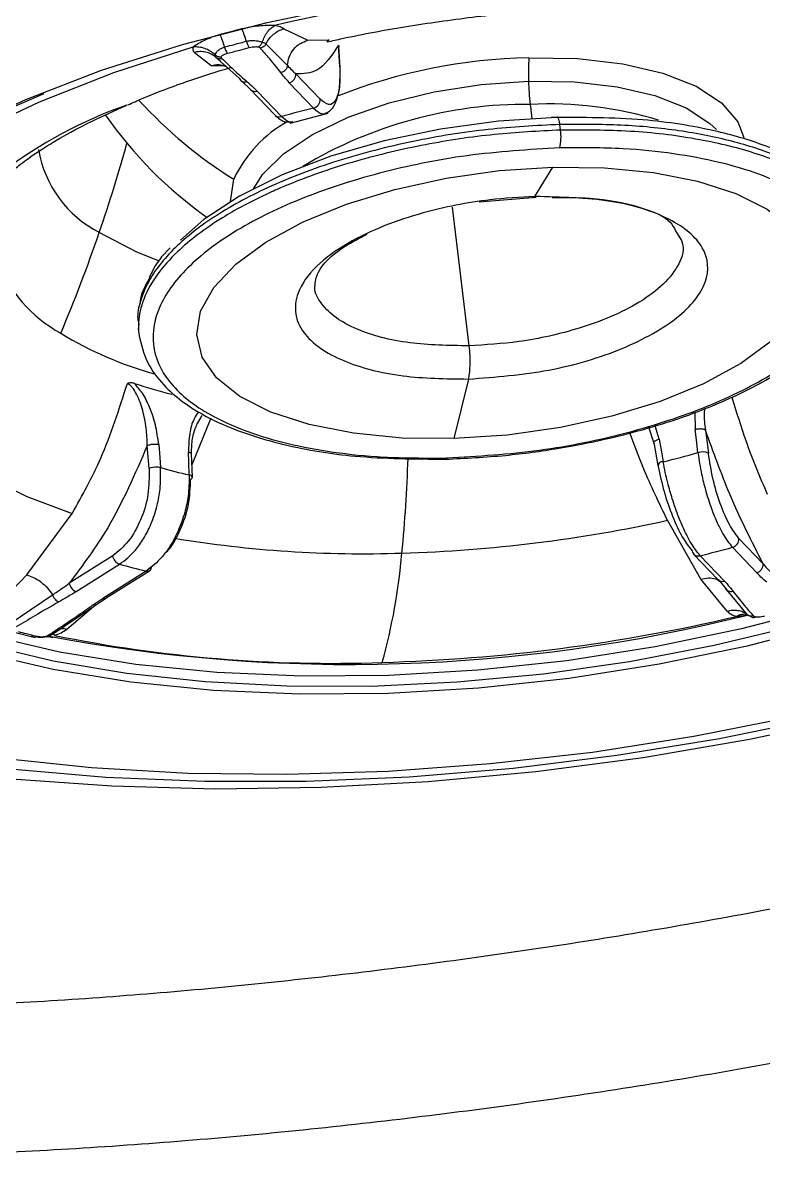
# Model space of a CAD drawing. Extents: x 939 to 1039, y 781 to 934.
# Drawn here: x 961.217 to 962.318, y 875.457 to 877.146 of the extents above; entities that cross this region are included whole.
import ezdxf

# ---------------------------------------------------------------- set-up
doc = ezdxf.new("R2010")
doc.units = 0
doc.header["$MEASUREMENT"] = 0
doc.layers.add('1', color=4, linetype='Continuous')

# ---------------------------------------------------------------- blocks, each defined once
blk = doc.blocks.new('Envoy')
at = {"layer": '1', "color": 3, "linetype": 'Continuous', "lineweight": 25}
for p, q in [((22.9515, 77.9623), (22.9872, 77.9452)), ((22.9872, 77.9452), (23.0181, 77.9461)), ((23.0189, 77.9461), (23.0153, 77.9429)), ((22.8433, 77.9074), (22.8181, 77.9273)), ((22.925, 77.9399), (22.957, 77.9076)), ((23.0347, 77.906), (23.0327, 77.9379)), ((23.0355, 77.9041), (23.0335, 77.9365)), ((22.8575, 77.9135), (22.8501, 77.9202)), ((22.8853, 77.8887), (22.8575, 77.9135)), ((22.8655, 77.9073), (22.8433, 77.9074)), ((23.0055, 77.8575), (22.9694, 77.8954)), ((22.8885, 77.8848), (22.9027, 77.8714)), ((22.9597, 77.8822), (22.9958, 77.8443)), ((22.902, 77.872), (22.9381, 77.8342)), ((22.948, 77.8317), (22.9118, 77.8696)), ((23.3179, 77.85), (23.3205, 77.8287)), ((22.9609, 77.8222), (23.0174, 77.8371)), ((23.363, 77.8117), (23.362, 77.8201)), ((23.3248, 77.7129), (23.3515, 77.7566)), ((23.2422, 77.7048), (23.3268, 77.712)), ((23.202, 77.6969), (23.2269, 77.4908)), ((23.534, 77.662), (23.5429, 77.6477)), ((23.5429, 77.6477), (23.5438, 77.6447)), ((22.7357, 77.5236), (22.7351, 77.5147)), ((22.7348, 77.5168), (22.7362, 77.5058)), ((23.226, 77.4414), (23.2046, 77.3528)), ((22.8298, 77.387), (22.8227, 77.3751)), ((23.563, 77.3918), (23.5632, 77.3662)), ((22.8432, 77.3831), (22.8149, 77.314)), ((23.5024, 77.3454), (23.4946, 77.3699)), ((23.5097, 77.3521), (23.5036, 77.3719)), ((23.5786, 77.3655), (23.5829, 77.3312)), ((22.7512, 77.3082), (22.7485, 77.3425)), ((23.5016, 77.3472), (23.5077, 77.3127)), ((22.8156, 77.2954), (22.8143, 77.3303)), ((22.5695, 77.15), (22.6369, 77.2417)), ((23.5715, 77.1439), (23.5222, 77.2313)), ((23.6645, 77.1666), (23.6284, 77.2044)), ((23.6187, 77.1912), (23.6548, 77.1534)), ((22.697, 77.1786), (22.6325, 77.138)), ((23.561, 77.1811), (23.5971, 77.1432)), ((23.6069, 77.1408), (23.5708, 77.1786)), ((22.5181, 77.0973), (22.5695, 77.15)), ((22.6428, 77.1254), (22.7073, 77.166)), ((22.7469, 77.1558), (22.6824, 77.1152)), ((22.6874, 77.1158), (22.7519, 77.1564)), ((23.6108, 77.0961), (23.5715, 77.1439)), ((23.5978, 77.1426), (23.6103, 77.1278)), ((22.546, 77.0787), (22.6076, 77.1204)), ((22.6642, 77.1002), (22.6879, 77.1161)), ((23.6272, 77.1076), (23.6106, 77.1277)), ((22.6058, 77.0608), (22.6642, 77.1002)), ((22.672, 77.1054), (22.6286, 77.069)), ((23.6406, 77.0914), (23.6272, 77.1076)), ((23.6245, 77.0883), (23.6421, 77.0906)), ((22.5527, 77.0646), (22.5795, 77.0577)), ((22.6009, 77.0584), (22.6078, 77.057)), ((22.6103, 77.0603), (22.6074, 77.0624))]:
    blk.add_line(p, q, dxfattribs=at)
at = {"layer": '1', "color": 3, "linetype": 'Continuous', "lineweight": 25, "flags": 128}
for points in [[(22.464, 77.8096), (22.5677, 77.8573), (22.6803, 77.9006), (22.8006, 77.9389), (22.9269, 77.9719), (23.0577, 77.999), (23.1913, 78.0199), (23.3261, 78.0344), (23.4604, 78.0423), (23.5924, 78.0434), (23.7206, 78.0379), (23.8433, 78.0256), (23.9589, 78.0069), (24.066, 77.9818), (24.1633, 77.9509)], [(22.185, 77.5587), (22.2029, 77.5848), (22.2539, 77.6432), (22.319, 77.7001), (22.3971, 77.7547), (22.4872, 77.8062), (22.5881, 77.8538), (22.6985, 77.8971), (22.8167, 77.9353)], [(23.316, 77.9192), (23.3885, 77.918), (23.4558, 77.9103), (23.5154, 77.8964), (23.565, 77.8768), (23.6026, 77.8523), (23.6269, 77.8239), (23.6358, 77.8005)], [(22.9063, 77.7245), (22.9201, 77.746), (22.9512, 77.7766), (22.9941, 77.8052), (23.0471, 77.8307), (23.1082, 77.8521), (23.175, 77.8686), (23.245, 77.8796), (23.3154, 77.8846)], [(23.3154, 77.8846), (23.3837, 77.8834), (23.4471, 77.8761), (23.5032, 77.863), (23.5499, 77.8446), (23.5853, 77.8216), (23.595, 77.8124)], [(22.096, 77.3754), (22.0951, 77.4003), (22.1031, 77.4569), (22.1249, 77.5141), (22.1603, 77.5714), (22.2089, 77.6279), (22.2701, 77.6831), (22.3432, 77.7363), (22.4273, 77.7869), (22.5214, 77.8343), (22.5953, 77.8663)], [(23.3573, 77.8302), (23.2709, 77.8248), (23.1847, 77.8131), (23.1008, 77.7956), (23.0216, 77.7727), (22.9493, 77.745), (22.8858, 77.7133), (22.8328, 77.6785), (22.798, 77.6479)], [(23.2046, 77.3528), (23.1276, 77.3537), (23.0551, 77.3608), (22.9894, 77.3737), (22.9324, 77.3922), (22.886, 77.4155), (22.8514, 77.4431), (22.8299, 77.4741), (22.8219, 77.5076), (22.8278, 77.5424), (22.8474, 77.5777), (22.8801, 77.6122), (22.9249, 77.645), (22.9804, 77.6751), (23.0449, 77.7015), (23.1166, 77.7234), (23.1931, 77.7402), (23.2722, 77.7514), (23.3515, 77.7566)], [(23.3515, 77.7566), (23.4286, 77.7556), (23.5011, 77.7486), (23.5668, 77.7357), (23.6237, 77.7172), (23.6702, 77.6939), (23.7047, 77.6663), (23.7263, 77.6353), (23.7342, 77.6018), (23.7283, 77.5669), (23.7087, 77.5317), (23.676, 77.4972), (23.6313, 77.4644), (23.5758, 77.4343), (23.5112, 77.4079), (23.4396, 77.386), (23.3631, 77.3692), (23.2839, 77.358), (23.2046, 77.3528)], [(22.8723, 77.7053), (22.8722, 77.7057), (22.877, 77.7387)], [(24.4685, 77.6646), (24.4712, 77.6258), (24.4632, 77.5692), (24.4413, 77.512), (24.4059, 77.4547), (24.3573, 77.3982), (24.2961, 77.343), (24.223, 77.2898), (24.139, 77.2392), (24.0448, 77.1918), (23.9418, 77.1482), (23.831, 77.1089), (23.7138, 77.0743), (23.5916, 77.0449), (23.4657, 77.0209), (23.3377, 77.0027), (23.2091, 76.9905), (23.0813, 76.9844), (22.9559, 76.9845), (22.8343, 76.9909), (22.718, 77.0033), (22.6083, 77.0217), (22.5066, 77.0459), (22.4139, 77.0755)], [(22.7667, 77.6169), (22.733, 77.6302), (22.6771, 77.6596)], [(22.3625, 77.4736), (22.37, 77.443), (22.3897, 77.4024), (22.4198, 77.3641), (22.4602, 77.3285), (22.5102, 77.2959), (22.5694, 77.2669), (22.6369, 77.2417)], [(23.5674, 77.3319), (23.5651, 77.3511), (23.5632, 77.3662)], [(22.7654, 77.3441), (22.7669, 77.3249), (22.7681, 77.3098)], [(23.5097, 77.3521), (23.513, 77.3332), (23.5157, 77.3183)], [(22.8109, 77.2988), (22.8103, 77.3178), (22.8097, 77.3327)], [(23.1942, 77.324), (23.1935, 77.3227), (23.1928, 77.3221), (23.1921, 77.3222), (23.1917, 77.3225)], [(24.0875, 77.2293), (23.9856, 77.1824), (23.8748, 77.1398), (23.7566, 77.1021), (23.6324, 77.0697), (23.5038, 77.0431), (23.3724, 77.0225), (23.2399, 77.0083), (23.1079, 77.0005), (22.9781, 76.9994), (22.852, 77.0049), (22.7314, 77.0169), (22.6177, 77.0353), (22.5124, 77.0599), (22.4167, 77.0904)], [(24.1034, 77.2066), (23.9997, 77.1589), (23.8871, 77.1156), (23.7669, 77.0772), (23.6406, 77.0443), (23.5098, 77.0172), (23.3761, 76.9963), (23.2413, 76.9818), (23.1071, 76.9739), (22.975, 76.9728), (22.8468, 76.9783), (22.7242, 76.9906), (22.6085, 77.0093), (22.5014, 77.0343), (22.4041, 77.0653)], [(21.9184, 76.9872), (22.019, 76.9505), (22.1383, 76.9158), (22.2667, 76.8868), (22.4031, 76.8637), (22.5466, 76.8469), (22.6958, 76.8363), (22.8497, 76.832), (23.0069, 76.8342), (23.1663, 76.8428), (23.3265, 76.8576), (23.4862, 76.8787), (23.6442, 76.9058), (23.7992, 76.9387), (23.9499, 76.9772), (24.0951, 77.0209), (24.2336, 77.0695), (24.3645, 77.1225), (24.4864, 77.1797)], [(24.415, 77.1679), (24.2971, 77.1128), (24.1706, 77.0618), (24.0364, 77.0153), (23.8956, 76.9736), (23.7496, 76.9372), (23.5996, 76.9063), (23.4467, 76.8813), (23.2924, 76.8623), (23.1379, 76.8494), (22.9846, 76.8429), (22.8338, 76.8427), (22.6867, 76.8489), (22.5446, 76.8613), (22.4087, 76.88), (22.2803, 76.9047), (22.1603, 76.9352), (22.0498, 76.9713), (21.9754, 77.0012)], [(21.8393, 77.1202), (21.8831, 77.0882), (21.9639, 77.0401), (22.0566, 76.9968), (22.1603, 76.9587), (22.2741, 76.926), (22.3971, 76.8991), (22.5279, 76.8783), (22.6656, 76.8637), (22.8088, 76.8555), (22.9562, 76.8537), (23.1065, 76.8583), (23.2584, 76.8694), (23.4104, 76.8867), (23.5613, 76.9102), (23.7095, 76.9397), (23.8539, 76.9748), (23.993, 77.0152), (24.1256, 77.0607), (24.2505, 77.1107), (24.3666, 77.1649)], [(23.5978, 77.1426), (23.5974, 77.143), (23.5971, 77.1432)]]:
    blk.add_lwpolyline(points, dxfattribs=at)
at = {"layer": '1', "color": 3, "linetype": 'Continuous', "lineweight": 25}
for centre, radius, start, end in [((23.5394, 75.3976), 2.6391, 91.6171, 103.169), ((23.3316, 77.1036), 0.8158, 91.0915, 111.6891), ((23.6903, 77.8955), 0.375, 176.3664, 181.6626), ((22.9564, 77.8948), 0.013, 284.4601, 2.7545), ((23.0323, 77.9039), 0.00315, 343.0054, 41.1289), ((23.6918, 77.8941), 0.3765, 181.4497, 186.7326), ((22.909, 77.879), 0.00987, 225.2116, 286.9542), ((22.9414, 77.2123), 0.6747, 109.3326, 145.0139), ((23.2336, 78.31), 0.6735, 222.4468, 238.032), ((23.4331, 76.085), 1.8129, 103.9586, 105.5213), ((23.3129, 77.2033), 0.6467, 89.5539, 121.0156), ((22.9925, 77.8569), 0.013, 284.4544, 2.7602), ((23.3448, 77.2782), 0.5724, 73.3416, 92.6901), ((23.2007, 78.194), 0.628, 215.0016, 234.642), ((22.9451, 77.8412), 0.00988, 225.2322, 286.9078), ((23.0525, 77.655), 0.1945, 119.0477, 154.5147), ((23.2918, 77.8012), 0.072, 347.2021, 8.334), ((20.4806, 78.4147), 2.3227, 341.0281, 344.4498), ((22.7534, 77.8102), 0.1688, 189.3912, 243.1496), ((20.4273, 78.4331), 2.3791, 337.1562, 341.0254), ((22.7241, 77.6968), 0.2144, 200.9415, 240.8919), ((22.9107, 77.9873), 0.5593, 238.6638, 254.2757), ((23.2259, 77.4397), 0.00166, 88.1398, 95.5956), ((22.9838, 78.2057), 0.8117, 251.7476, 255.8317), ((21.1036, 77.3835), 2.0335, 354.3323, 358.3069), ((23.1385, 78.857), 1.5842, 283.7731, 285.7084), ((23.5742, 77.3115), 0.0215, 66.3193, 108.4582), ((22.7619, 77.2834), 0.027, 89.2049, 113.3026), ((22.7627, 77.2861), 0.0243, 77.1872, 91.0727), ((23.0124, 78.173), 0.8972, 254.195, 257.0205), ((23.5144, 77.3124), 0.00604, 77.3112, 187.6013), ((22.8107, 77.2936), 0.00523, 20.3182, 86.9627), ((22.8119, 77.2959), 0.00373, 285.6222, 351.3427), ((23.0671, 79.2972), 2.1154, 271.6252, 282.4238), ((23.0687, 78.886), 1.7044, 260.5574, 271.963), ((23.6154, 77.2038), 0.013, 284.4503, 2.7546), ((23.5679, 77.1876), 0.0094, 189.1747, 288.2755), ((23.1325, 78.942), 1.817, 283.9596, 285.5189), ((22.7125, 77.1808), 0.0157, 187.8425, 250.6934), ((22.2567, 77.2558), 0.8735, 344.3402, 355.1976), ((22.9836, 78.1607), 1.0323, 254.4742, 256.7434), ((22.7488, 77.1618), 0.0062, 252.7628, 300.8467), ((22.7475, 77.1623), 0.00729, 306.9838, 4.1634), ((23.6515, 77.1659), 0.013, 284.4601, 2.7545), ((22.648, 77.1401), 0.0157, 187.8456, 250.68), ((23.6041, 77.1504), 0.01, 231.4153, 286.6408), ((22.6843, 77.1211), 0.0062, 252.7722, 300.8309), ((23.0497, 79.4318), 2.4148, 259.3271, 284.1716), ((23.0233, 79.6581), 2.6392, 271.6172, 283.1688), ((23.0225, 79.0789), 2.0603, 258.4591, 272.0948)]:
    blk.add_arc(centre, radius, start, end, dxfattribs=at)
for points, knots in [([(20.5832, 76.9756), (20.5779, 77.0326), (20.5673, 77.1461), (20.6092, 77.3289), (20.691, 77.5134), (20.8145, 77.6955), (20.9761, 77.8706), (21.1737, 78.0348), (21.4046, 78.185), (21.6665, 78.3186), (21.9564, 78.4336), (22.271, 78.5284), (22.6061, 78.6019), (22.9565, 78.6532), (23.3164, 78.6822), (23.6786, 78.6887), (24.0057, 78.6746), (24.2937, 78.6464), (24.5424, 78.6097), (24.7775, 78.5622), (24.9964, 78.5047), (25.1969, 78.4379), (25.3771, 78.3627), (25.5354, 78.2801), (25.6857, 78.1811), (25.8161, 78.0641), (25.9174, 77.9291), (25.9465, 77.8349), (25.9611, 77.7879)], [0, 0, 0, 0, 0.041572, 0.082848, 0.123828, 0.164547, 0.205072, 0.245501, 0.28596, 0.326574, 0.367467, 0.40874, 0.450453, 0.492617, 0.535186, 0.578064, 0.621111, 0.653428, 0.685697, 0.717862, 0.749882, 0.78173, 0.813393, 0.844869, 0.87617, 0.91765, 0.958905, 1, 1, 1, 1]), ([(20.7945, 77.4731), (20.815, 77.519), (20.8539, 77.6059), (20.9467, 77.7361), (21.0526, 77.8539), (21.1616, 77.9536), (21.2675, 78.0367), (21.3648, 78.104), (21.4578, 78.1621), (21.57, 78.2257), (21.7207, 78.3011), (21.92, 78.3848), (22.1572, 78.466), (22.4298, 78.539), (22.7373, 78.5995), (23.0466, 78.6393), (23.3479, 78.6607), (23.6258, 78.6664), (23.8935, 78.6587), (24.1382, 78.6402), (24.3558, 78.6138), (24.546, 78.5824), (24.7097, 78.5482), (24.8498, 78.5129), (24.9765, 78.4756), (25.0985, 78.434), (25.2194, 78.3857), (25.3247, 78.3359), (25.4113, 78.288), (25.4847, 78.2413), (25.553, 78.1901), (25.6149, 78.1346), (25.6443, 78.0969), (25.6589, 78.0781)], [0, 0, 0, 0, 0.045684, 0.086456, 0.122363, 0.153956, 0.181308, 0.204139, 0.222699, 0.242619, 0.273876, 0.310374, 0.350437, 0.393806, 0.440583, 0.490839, 0.53083, 0.572566, 0.612704, 0.649921, 0.684146, 0.715342, 0.743494, 0.768612, 0.791436, 0.816296, 0.843853, 0.872535, 0.89473, 0.916318, 0.940932, 0.970596, 1, 1, 1, 1]), ([(23.0162, 77.9429), (23.0236, 77.9446), (23.0619, 77.9533), (23.1339, 77.9664), (23.232, 77.9804), (23.3308, 77.99), (23.3953, 77.9927), (23.4274, 77.994)], [0, 0, 0, 0, 0.0560782, 0.2914011, 0.5280464, 0.7654559, 1, 1, 1, 1]), ([(22.889, 77.9622), (22.8836, 77.9608), (22.8728, 77.958), (22.8621, 77.9551), (22.8567, 77.9537)], [0, 0, 0, 0, 0.4999063, 1, 1, 1, 1]), ([(22.9381, 77.9673), (22.9302, 77.9672), (22.9135, 77.9672), (22.8975, 77.9639), (22.889, 77.9622)], [0, 0, 0, 0, 0.470093, 1, 1, 1, 1]), ([(22.896, 77.9435), (22.8949, 77.9469), (22.8928, 77.9537), (22.8903, 77.9594), (22.889, 77.9622)], [0, 0, 0, 0, 0.502806, 1, 1, 1, 1]), ([(22.9195, 77.9425), (22.9205, 77.9452), (22.9226, 77.9507), (22.9272, 77.9578), (22.9324, 77.9636), (22.9362, 77.966), (22.9381, 77.9673)], [0, 0, 0, 0, 0.249646, 0.503833, 0.756055, 1, 1, 1, 1]), ([(22.925, 77.9399), (22.9265, 77.9425), (22.9296, 77.9478), (22.936, 77.9544), (22.9434, 77.9595), (22.9488, 77.9614), (22.9515, 77.9623)], [0, 0, 0, 0, 0.249743, 0.504222, 0.75648, 1, 1, 1, 1]), ([(22.9515, 77.9623), (22.9498, 77.9633), (22.9464, 77.9653), (22.9409, 77.9666), (22.9381, 77.9673)], [0, 0, 0, 0, 0.495798, 1, 1, 1, 1]), ([(22.8567, 77.9537), (22.8486, 77.9511), (22.8333, 77.9461), (22.822, 77.9388), (22.8167, 77.9353)], [0, 0, 0, 0, 0.529742, 1, 1, 1, 1]), ([(22.8635, 77.9349), (22.8625, 77.9384), (22.8605, 77.9452), (22.858, 77.9509), (22.8567, 77.9537)], [0, 0, 0, 0, 0.502789, 1, 1, 1, 1]), ([(22.9195, 77.9425), (22.9175, 77.9429), (22.9138, 77.9438), (22.9072, 77.9445), (22.9012, 77.9445), (22.8977, 77.9438), (22.896, 77.9435)], [0, 0, 0, 0, 0.296491, 0.554272, 0.789206, 1, 1, 1, 1]), ([(22.957, 77.9076), (22.9576, 77.9119), (22.9588, 77.9208), (22.9658, 77.9324), (22.9756, 77.9412), (22.9834, 77.9439), (22.9872, 77.9452)], [0, 0, 0, 0, 0.250691, 0.510486, 0.764587, 1, 1, 1, 1]), ([(22.8167, 77.9353), (22.8163, 77.9338), (22.8155, 77.9308), (22.8173, 77.9284), (22.8181, 77.9273)], [0, 0, 0, 0, 0.504243, 1, 1, 1, 1]), ([(22.849, 77.9239), (22.8468, 77.9258), (22.8423, 77.9295), (22.8341, 77.9333), (22.8254, 77.9354), (22.8196, 77.9354), (22.8167, 77.9353)], [0, 0, 0, 0, 0.249662, 0.503852, 0.756017, 1, 1, 1, 1]), ([(22.8501, 77.9202), (22.8479, 77.9218), (22.8434, 77.9252), (22.8353, 77.9279), (22.8267, 77.9288), (22.8209, 77.9278), (22.8181, 77.9273)], [0, 0, 0, 0, 0.249786, 0.504238, 0.756456, 1, 1, 1, 1]), ([(22.8635, 77.9349), (22.8619, 77.9344), (22.8585, 77.9333), (22.8541, 77.9305), (22.8504, 77.9271), (22.8495, 77.925), (22.849, 77.9239)], [0, 0, 0, 0, 0.210316, 0.445082, 0.702862, 1, 1, 1, 1]), ([(22.896, 77.9435), (22.8899, 77.9419), (22.8791, 77.939), (22.8683, 77.9362), (22.8635, 77.9349)], [0, 0, 0, 0, 0.5600229, 1, 1, 1, 1]), ([(22.8635, 77.9349), (22.8638, 77.934), (22.8644, 77.932), (22.8655, 77.9294), (22.8667, 77.9272), (22.8674, 77.9264), (22.8678, 77.9259)], [0, 0, 0, 0, 0.245681, 0.499868, 0.754269, 1, 1, 1, 1]), ([(22.8678, 77.9259), (22.8738, 77.9275), (22.8846, 77.9304), (22.8954, 77.9332), (22.9002, 77.9344)], [0, 0, 0, 0, 0.55999, 1, 1, 1, 1]), ([(22.896, 77.9435), (22.8963, 77.9425), (22.8969, 77.9406), (22.8979, 77.938), (22.8991, 77.9358), (22.8998, 77.9349), (22.9002, 77.9344)], [0, 0, 0, 0, 0.245776, 0.499935, 0.754284, 1, 1, 1, 1]), ([(22.9002, 77.9344), (22.9016, 77.9348), (22.9044, 77.9354), (22.9083, 77.9358), (22.9115, 77.9358), (22.913, 77.9354), (22.9137, 77.9353)], [0, 0, 0, 0, 0.316182, 0.604851, 0.810537, 1, 1, 1, 1]), ([(22.9195, 77.9425), (22.9191, 77.9417), (22.9185, 77.9401), (22.9171, 77.9381), (22.9155, 77.9364), (22.9143, 77.9356), (22.9137, 77.9353)], [0, 0, 0, 0, 0.247018, 0.500051, 0.753098, 1, 1, 1, 1]), ([(22.9168, 77.9335), (22.9163, 77.9339), (22.9156, 77.9346), (22.9143, 77.935), (22.9137, 77.9353)], [0, 0, 0, 0, 0.557252, 1, 1, 1, 1]), ([(22.925, 77.9399), (22.9246, 77.9391), (22.9236, 77.9376), (22.9216, 77.9358), (22.9193, 77.9343), (22.9176, 77.9338), (22.9168, 77.9335)], [0, 0, 0, 0, 0.246735, 0.499854, 0.753213, 1, 1, 1, 1]), ([(22.9471, 77.8971), (22.9417, 77.904), (22.9321, 77.9162), (22.9214, 77.9282), (22.9168, 77.9335)], [0, 0, 0, 0, 0.559989, 1, 1, 1, 1]), ([(22.9195, 77.9425), (22.9206, 77.9421), (22.9229, 77.9414), (22.9243, 77.9404), (22.925, 77.9399)], [0, 0, 0, 0, 0.49708, 1, 1, 1, 1]), ([(23.0327, 77.9379), (23.0228, 77.9227), (23.0051, 77.8957), (22.9803, 77.8955), (22.9694, 77.8954)], [0, 0, 0, 0, 0.559797, 1, 1, 1, 1]), ([(23.0327, 77.9379), (23.033, 77.9374), (23.0337, 77.9364), (23.0335, 77.9354), (23.0334, 77.9349)], [0, 0, 0, 0, 0.4998189, 1, 1, 1, 1]), ([(22.8501, 77.9202), (22.8497, 77.9207), (22.8488, 77.9219), (22.8489, 77.9232), (22.849, 77.9239)], [0, 0, 0, 0, 0.505624, 1, 1, 1, 1]), ([(22.849, 77.9239), (22.8497, 77.9234), (22.851, 77.9224), (22.8533, 77.9213), (22.8559, 77.9207), (22.8576, 77.9207), (22.8584, 77.9207)], [0, 0, 0, 0, 0.247144, 0.499941, 0.752919, 1, 1, 1, 1]), ([(22.8501, 77.9202), (22.8507, 77.9197), (22.852, 77.9188), (22.8543, 77.9181), (22.8568, 77.9179), (22.8584, 77.9182), (22.8593, 77.9184)], [0, 0, 0, 0, 0.246687, 0.500019, 0.753197, 1, 1, 1, 1]), ([(22.8584, 77.9207), (22.8587, 77.9212), (22.8592, 77.9223), (22.8624, 77.9243), (22.8657, 77.9253), (22.8678, 77.9259)], [0, 0, 0, 0, 0.243016, 0.515825, 1, 1, 1, 1]), ([(22.8584, 77.9207), (22.8584, 77.9202), (22.8584, 77.9194), (22.859, 77.9187), (22.8593, 77.9184)], [0, 0, 0, 0, 0.562832, 1, 1, 1, 1]), ([(22.8593, 77.9184), (22.866, 77.9119), (22.8779, 77.9002), (22.8909, 77.8889), (22.8966, 77.8839)], [0, 0, 0, 0, 0.559998, 1, 1, 1, 1]), ([(22.7197, 77.8492), (22.7267, 77.8524), (22.7543, 77.8648), (22.8053, 77.8839), (22.8518, 77.8985), (22.8724, 77.9049)], [0, 0, 0, 0, 0.159483, 0.629422, 1, 1, 1, 1]), ([(22.8667, 77.906), (22.8628, 77.9073), (22.8552, 77.9097), (22.8472, 77.9081), (22.8433, 77.9074)], [0, 0, 0, 0, 0.51016, 1, 1, 1, 1]), ([(22.957, 77.9076), (22.9567, 77.9064), (22.9561, 77.904), (22.9538, 77.9008), (22.9507, 77.8983), (22.9482, 77.8975), (22.9471, 77.8971)], [0, 0, 0, 0, 0.243145, 0.500012, 0.757057, 1, 1, 1, 1]), ([(22.9597, 77.8822), (22.9571, 77.8849), (22.9527, 77.8898), (22.9488, 77.8949), (22.9471, 77.8971)], [0, 0, 0, 0, 0.559984, 1, 1, 1, 1]), ([(22.957, 77.9076), (22.9592, 77.9052), (22.9631, 77.9011), (22.9675, 77.8971), (22.9694, 77.8954)], [0, 0, 0, 0, 0.561468, 1, 1, 1, 1]), ([(23.0347, 77.906), (23.0349, 77.8952), (23.0352, 77.8737), (23.0291, 77.8542), (23.019, 77.8468), (23.01, 77.854), (23.0055, 77.8575)], [0, 0, 0, 0, 0.249702, 0.500186, 0.750585, 1, 1, 1, 1]), ([(23.0119, 77.836), (23.0155, 77.8375), (23.0226, 77.8405), (23.0304, 77.8553), (23.0353, 77.8763), (23.0352, 77.8946), (23.0352, 77.9038)], [0, 0, 0, 0, 0.250984, 0.500624, 0.74963, 1, 1, 1, 1]), ([(25.7473, 77.8897), (25.7509, 77.8683), (25.7581, 77.8252), (25.7558, 77.7597), (25.7437, 77.6946), (25.7212, 77.6296), (25.6884, 77.5645), (25.6461, 77.5013), (25.5942, 77.4389), (25.5319, 77.3761), (25.4597, 77.3147), (25.3723, 77.2502), (25.2812, 77.1915), (25.1666, 77.1265), (25.044, 77.0647), (24.9, 77.001), (24.7504, 76.942), (24.5926, 76.8862), (24.3853, 76.8205), (24.1279, 76.7499), (23.8132, 76.6782), (23.5445, 76.6279), (23.3268, 76.5933), (23.1622, 76.5703), (22.9992, 76.5506), (22.8372, 76.534), (22.6754, 76.5206), (22.5086, 76.5104), (22.3333, 76.5037), (22.1553, 76.5021), (21.9691, 76.5065), (21.7989, 76.5175), (21.6545, 76.5336), (21.5468, 76.5501), (21.4557, 76.5675), (21.3718, 76.5872), (21.2798, 76.6133), (21.1868, 76.6462), (21.0956, 76.6873), (21.0012, 76.7411), (20.9098, 76.8114), (20.8304, 76.9033), (20.7736, 77.0056), (20.7567, 77.082), (20.7481, 77.1207)], [0, 0, 0, 0, 0.020068, 0.040361, 0.060877, 0.080467, 0.100776, 0.121799, 0.140236, 0.16063, 0.18297, 0.201319, 0.226405, 0.244539, 0.271893, 0.295859, 0.319858, 0.34525, 0.369095, 0.411602, 0.453311, 0.495252, 0.516302, 0.537467, 0.558757, 0.579359, 0.600563, 0.622381, 0.64594, 0.672014, 0.69695, 0.726837, 0.749505, 0.766392, 0.781175, 0.797565, 0.812763, 0.834842, 0.855802, 0.875635, 0.907231, 0.938042, 0.968613, 1, 1, 1, 1]), ([(22.8853, 77.8887), (22.8858, 77.8878), (22.8869, 77.8858), (22.8897, 77.884), (22.8931, 77.8831), (22.8954, 77.8836), (22.8966, 77.8839)], [0, 0, 0, 0, 0.243129, 0.500053, 0.756953, 1, 1, 1, 1]), ([(22.8966, 77.8839), (22.8996, 77.8812), (22.905, 77.8766), (22.9097, 77.8717), (22.9118, 77.8696)], [0, 0, 0, 0, 0.5599882, 1, 1, 1, 1]), ([(22.5373, 77.7412), (22.5371, 77.741), (22.536, 77.7395), (22.5415, 77.7458), (22.556, 77.7582), (22.5814, 77.777), (22.6176, 77.7995), (22.6624, 77.8239), (22.6992, 77.8404), (22.717, 77.8483)], [0, 0, 0, 0, 0.030425, 0.184515, 0.340404, 0.500393, 0.666404, 0.839264, 1, 1, 1, 1]), ([(22.9958, 77.8443), (23.0003, 77.8403), (23.0066, 77.8348), (23.0116, 77.8361), (23.0129, 77.8365)], [0, 0, 0, 0, 0.7193196, 1, 1, 1, 1]), ([(22.9388, 77.8335), (22.9433, 77.8297), (22.9506, 77.8236), (22.9573, 77.8238), (22.9599, 77.8239)], [0, 0, 0, 0, 0.614769, 1, 1, 1, 1]), ([(22.9651, 77.8239), (22.9637, 77.8235), (22.9589, 77.8221), (22.9525, 77.8278), (22.948, 77.8317)], [0, 0, 0, 0, 0.2921424, 1, 1, 1, 1]), ([(23.8047, 77.6771), (23.8037, 77.6808), (23.7993, 77.6969), (23.7796, 77.7198), (23.7512, 77.7454), (23.7156, 77.7678), (23.6646, 77.791), (23.5882, 77.8133), (23.4819, 77.8304), (23.3955, 77.8304), (23.3491, 77.8304)], [0, 0, 0, 0, 0.034292, 0.149873, 0.243324, 0.334414, 0.455482, 0.606879, 0.788437, 1, 1, 1, 1]), ([(23.362, 77.8201), (23.3617, 77.822), (23.3611, 77.8259), (23.3599, 77.8297), (23.3585, 77.8315), (23.3577, 77.8307), (23.3573, 77.8302)], [0, 0, 0, 0, 0.242226, 0.500025, 0.75783, 1, 1, 1, 1]), ([(23.362, 77.8201), (23.3265, 77.8182), (23.2535, 77.8144), (23.1407, 77.7959), (23.0481, 77.7721), (22.9773, 77.7475), (22.9126, 77.7204), (22.8439, 77.6827), (22.783, 77.6338), (22.7505, 77.5909), (22.7377, 77.5568), (22.7328, 77.5369), (22.7351, 77.5262), (22.7357, 77.5236)], [0, 0, 0, 0, 0.112743, 0.232102, 0.358075, 0.423646, 0.490879, 0.613233, 0.735589, 0.857945, 0.919209, 0.980475, 1, 1, 1, 1]), ([(23.363, 77.8117), (23.3303, 77.81), (23.2633, 77.8066), (23.16, 77.7909), (23.0567, 77.7665), (22.9894, 77.7434), (22.9533, 77.7285), (22.9438, 77.7244), (22.9328, 77.7196), (22.9029, 77.7058), (22.8502, 77.6773), (22.7979, 77.6377), (22.7616, 77.5969), (22.745, 77.5674), (22.7375, 77.5431), (22.7348, 77.5256), (22.7355, 77.5143), (22.7358, 77.5087)], [0, 0, 0, 0, 0.102437, 0.209823, 0.322151, 0.439423, 0.449466, 0.461805, 0.476438, 0.493367, 0.583927, 0.711027, 0.788418, 0.874964, 0.917875, 0.959589, 1, 1, 1, 1]), ([(23.8128, 77.6453), (23.8119, 77.6543), (23.8094, 77.6772), (23.7855, 77.7109), (23.7446, 77.7451), (23.6883, 77.7738), (23.6196, 77.7962), (23.5406, 77.8117), (23.4541, 77.8205), (23.3926, 77.8202), (23.362, 77.8201)], [0, 0, 0, 0, 0.085631, 0.218886, 0.351263, 0.482765, 0.61339, 0.743137, 0.872006, 1, 1, 1, 1]), ([(23.8156, 77.6372), (23.8119, 77.6522), (23.8046, 77.6812), (23.7703, 77.7181), (23.7301, 77.745), (23.6894, 77.7641), (23.6388, 77.7825), (23.5661, 77.7998), (23.4684, 77.8118), (23.398, 77.8117), (23.363, 77.8117)], [0, 0, 0, 0, 0.14588, 0.28151, 0.403075, 0.479521, 0.555463, 0.705645, 0.853825, 1, 1, 1, 1]), ([(25.9611, 77.7879), (25.9669, 77.7405), (25.9784, 77.6458), (25.9382, 77.5021), (25.8568, 77.3599), (25.7312, 77.221), (25.5645, 77.0871), (25.359, 76.9597), (25.1179, 76.8401), (24.845, 76.7294), (24.5449, 76.6288), (24.2226, 76.5391), (23.8835, 76.4613), (23.5335, 76.3962), (23.1788, 76.3447), (22.8255, 76.3076), (22.4797, 76.2859), (22.1472, 76.2808), (21.8337, 76.2934), (21.5685, 76.3226), (21.3489, 76.3643), (21.1698, 76.414), (21.0112, 76.4766), (20.8749, 76.5521), (20.7624, 76.6404), (20.6756, 76.7411), (20.6128, 76.8524), (20.593, 76.9346), (20.5832, 76.9756)], [0, 0, 0, 0, 0.0407458, 0.0814736, 0.1222416, 0.1631008, 0.2040906, 0.2452365, 0.2865521, 0.3280388, 0.3696881, 0.4114811, 0.4533919, 0.495396, 0.5374719, 0.5795952, 0.6217477, 0.6639177, 0.706095, 0.748271, 0.7799046, 0.8115215, 0.8431104, 0.874655, 0.9061388, 0.9375415, 0.9688363, 1, 1, 1, 1]), ([(23.362, 77.7853), (23.3159, 77.7825), (23.225, 77.777), (23.0915, 77.7494), (22.9718, 77.7102), (22.8724, 77.6605), (22.8, 77.6038), (22.7592, 77.5438), (22.7529, 77.4846), (22.7813, 77.43), (22.8347, 77.3898), (22.8966, 77.3625), (22.9565, 77.3447), (23.0245, 77.332), (23.1037, 77.3237), (23.1623, 77.3239), (23.1942, 77.324)], [0, 0, 0, 0, 0.0843223, 0.166561, 0.2487768, 0.3309594, 0.4131131, 0.4952666, 0.5774227, 0.6595802, 0.7417613, 0.7911731, 0.8405984, 0.8900444, 0.9403327, 1, 1, 1, 1]), ([(23.1942, 77.324), (23.2402, 77.3268), (23.3311, 77.3324), (23.4647, 77.36), (23.5843, 77.3991), (23.6837, 77.4489), (23.7561, 77.5056), (23.7969, 77.5655), (23.8032, 77.6248), (23.7748, 77.6793), (23.7214, 77.7195), (23.6595, 77.7468), (23.5996, 77.7646), (23.5316, 77.7773), (23.4524, 77.7856), (23.3938, 77.7854), (23.362, 77.7853)], [0, 0, 0, 0, 0.0843221, 0.1665608, 0.2487774, 0.3309603, 0.4131132, 0.4952666, 0.5774232, 0.6595809, 0.7417619, 0.7911723, 0.8405985, 0.8900443, 0.9403327, 1, 1, 1, 1]), ([(23.3248, 77.7129), (23.3026, 77.7116), (23.2464, 77.7085), (23.1688, 77.6928), (23.0981, 77.6694), (23.0424, 77.6428), (22.9957, 77.6085), (22.9703, 77.572), (22.9667, 77.5384), (22.9786, 77.5107), (23.0035, 77.4871), (23.0488, 77.4629), (23.1221, 77.4431), (23.1924, 77.4419), (23.2257, 77.4414)], [0, 0, 0, 0, 0.06946, 0.175708, 0.242891, 0.319309, 0.40495, 0.499798, 0.573044, 0.643264, 0.710457, 0.774619, 0.893316, 1, 1, 1, 1]), ([(23.226, 77.4414), (23.2664, 77.4445), (23.3471, 77.4507), (23.4593, 77.4849), (23.5429, 77.5316), (23.5859, 77.5856), (23.5817, 77.6383), (23.5307, 77.6814), (23.4414, 77.71), (23.3637, 77.7119), (23.3248, 77.7129)], [0, 0, 0, 0, 0.125054, 0.250092, 0.375113, 0.500121, 0.625113, 0.750091, 0.875053, 1, 1, 1, 1]), ([(23.3212, 77.7125), (23.3217, 77.7119), (23.323, 77.7105), (23.3241, 77.712), (23.3248, 77.7129)], [0, 0, 0, 0, 0.39808, 1, 1, 1, 1]), ([(23.3507, 77.7112), (23.3698, 77.7114), (23.4194, 77.7118), (23.4808, 77.6988), (23.5247, 77.6812), (23.5318, 77.6664), (23.534, 77.662)], [0, 0, 0, 0, 0.207367, 0.53723, 0.863254, 1, 1, 1, 1]), ([(22.9977, 77.5791), (22.9983, 77.5858), (22.9997, 77.6021), (23.0284, 77.6329), (23.0641, 77.6511), (23.0756, 77.657)], [0, 0, 0, 0, 0.318077, 0.780865, 1, 1, 1, 1]), ([(23.5438, 77.6447), (23.5443, 77.643), (23.5474, 77.6329), (23.5399, 77.6115), (23.519, 77.5828), (23.4829, 77.5559), (23.4395, 77.5339), (23.3804, 77.5125), (23.3076, 77.4957), (23.2516, 77.4923), (23.2269, 77.4908)], [0, 0, 0, 0, 0.024617, 0.149768, 0.291661, 0.423434, 0.545075, 0.656574, 0.848406, 1, 1, 1, 1]), ([(22.7825, 77.6367), (22.7822, 77.6364), (22.7703, 77.625), (22.7584, 77.609), (22.7521, 77.5933), (22.7506, 77.5894)], [0, 0, 0, 0, 0.019922, 0.756936, 1, 1, 1, 1]), ([(22.7506, 77.5894), (22.745, 77.5796), (22.7381, 77.5674), (22.7377, 77.5553), (22.7376, 77.5527)], [0, 0, 0, 0, 0.792365, 1, 1, 1, 1]), ([(23.2269, 77.4908), (23.1967, 77.4913), (23.1333, 77.4924), (23.0679, 77.5104), (23.0274, 77.5321), (23.0067, 77.5531), (22.9967, 77.5696), (22.9979, 77.579), (22.998, 77.5797)], [0, 0, 0, 0, 0.249787, 0.524829, 0.67253, 0.826616, 0.987083, 1, 1, 1, 1]), ([(22.7358, 77.5089), (22.7391, 77.4942), (22.7451, 77.4671), (22.7701, 77.434), (22.7983, 77.4089), (22.8328, 77.3865), (22.8826, 77.3633), (22.9573, 77.3409), (23.0614, 77.3232), (23.1463, 77.3226), (23.192, 77.3222)], [0, 0, 0, 0, 0.124194, 0.228583, 0.313205, 0.39586, 0.50572, 0.643117, 0.807914, 1, 1, 1, 1]), ([(23.192, 77.3222), (23.2217, 77.3237), (23.2778, 77.3264), (23.3576, 77.3373), (23.4259, 77.3506), (23.4871, 77.3661), (23.5405, 77.3828), (23.5887, 77.401), (23.6307, 77.4197), (23.6694, 77.4397), (23.7064, 77.4628), (23.734, 77.4825), (23.7471, 77.4956), (23.7501, 77.4986)], [0, 0, 0, 0, 0.134874, 0.254952, 0.360222, 0.450678, 0.5482, 0.628941, 0.709393, 0.789856, 0.870719, 0.970119, 1, 1, 1, 1]), ([(23.2269, 77.4908), (23.2273, 77.486), (23.2282, 77.4762), (23.2282, 77.4613), (23.2273, 77.4492), (23.2263, 77.4439), (23.2257, 77.4414)], [0, 0, 0, 0, 0.272222, 0.561866, 0.787754, 1, 1, 1, 1]), ([(22.6369, 77.2417), (22.6517, 77.2683), (22.6849, 77.3279), (22.7067, 77.3968), (22.7188, 77.4349)], [0, 0, 0, 0, 0.44751, 1, 1, 1, 1]), ([(22.7295, 77.4348), (22.7278, 77.4353), (22.7243, 77.4362), (22.7206, 77.4353), (22.7188, 77.4349)], [0, 0, 0, 0, 0.507104, 1, 1, 1, 1]), ([(22.7485, 77.3425), (22.7482, 77.3512), (22.7476, 77.3685), (22.7422, 77.3946), (22.7351, 77.4154), (22.7276, 77.4276), (22.7227, 77.4329), (22.7201, 77.4343), (22.7188, 77.4349)], [0, 0, 0, 0, 0.257266, 0.515319, 0.767768, 0.88797, 0.944771, 1, 1, 1, 1]), ([(22.7654, 77.3441), (22.7641, 77.3539), (22.7617, 77.3724), (22.7529, 77.3983), (22.7425, 77.4199), (22.7336, 77.4302), (22.7295, 77.4348)], [0, 0, 0, 0, 0.305289, 0.576374, 0.807456, 1, 1, 1, 1]), ([(23.6178, 77.4144), (23.6246, 77.3925), (23.6406, 77.3405), (23.6594, 77.296), (23.6704, 77.2703)], [0, 0, 0, 0, 0.420785, 1, 1, 1, 1]), ([(22.8246, 77.3928), (22.8223, 77.3895), (22.816, 77.3802), (22.8105, 77.3597), (22.81, 77.3421), (22.8097, 77.3327)], [0, 0, 0, 0, 0.211017, 0.582065, 1, 1, 1, 1]), ([(23.5774, 77.3972), (23.5771, 77.3953), (23.5758, 77.3846), (23.5774, 77.3741), (23.5786, 77.3655)], [0, 0, 0, 0, 0.178382, 1, 1, 1, 1]), ([(22.8144, 77.3289), (22.8144, 77.336), (22.8143, 77.3501), (22.8183, 77.3631), (22.8202, 77.3696)], [0, 0, 0, 0, 0.503015, 1, 1, 1, 1]), ([(22.8227, 77.3751), (22.8225, 77.3748), (22.8214, 77.3731), (22.8209, 77.371), (22.8206, 77.3694)], [0, 0, 0, 0, 0.223735, 1, 1, 1, 1]), ([(23.5222, 77.2313), (23.5099, 77.2566), (23.4902, 77.2968), (23.4726, 77.3439), (23.466, 77.3613)], [0, 0, 0, 0, 0.629237, 1, 1, 1, 1]), ([(23.5786, 77.3655), (23.5783, 77.3657), (23.5777, 77.3661), (23.5762, 77.3666), (23.5745, 77.367), (23.5724, 77.3672), (23.5701, 77.3672), (23.5678, 77.367), (23.5654, 77.3667), (23.5639, 77.3663), (23.5632, 77.3662)], [0, 0, 0, 0, 0.1249878, 0.2500377, 0.3749956, 0.4999856, 0.6249956, 0.7500335, 0.8750001, 1, 1, 1, 1]), ([(23.6645, 77.1666), (23.6476, 77.1995), (23.6173, 77.2584), (23.5905, 77.3327), (23.5786, 77.3655)], [0, 0, 0, 0, 0.559798, 1, 1, 1, 1]), ([(22.7485, 77.3425), (22.7301, 77.3001), (22.6973, 77.2244), (22.6523, 77.1644), (22.6325, 77.138)], [0, 0, 0, 0, 0.559802, 1, 1, 1, 1]), ([(22.7485, 77.3425), (22.7492, 77.3428), (22.7507, 77.3434), (22.7534, 77.3441), (22.7565, 77.3446), (22.7585, 77.3447), (22.7596, 77.3447)], [0, 0, 0, 0, 0.249948, 0.500034, 0.75004, 1, 1, 1, 1]), ([(22.7596, 77.3447), (22.7606, 77.3447), (22.7628, 77.3446), (22.7645, 77.3443), (22.7654, 77.3441)], [0, 0, 0, 0, 0.500094, 1, 1, 1, 1]), ([(23.5024, 77.3454), (23.5021, 77.3457), (23.5017, 77.3461), (23.5016, 77.347), (23.5019, 77.3479), (23.5028, 77.3488), (23.504, 77.3498), (23.5056, 77.3506), (23.5075, 77.3515), (23.509, 77.3519), (23.5097, 77.3521)], [0, 0, 0, 0, 0.12497, 0.249975, 0.374935, 0.499931, 0.62499, 0.7499, 0.874931, 1, 1, 1, 1]), ([(22.8143, 77.3293), (22.8143, 77.3295), (22.8143, 77.3299), (22.8138, 77.3307), (22.8129, 77.3315), (22.8115, 77.3322), (22.8103, 77.3325), (22.8097, 77.3327)], [0, 0, 0, 0, 0.112608, 0.334389, 0.556365, 0.77815, 1, 1, 1, 1]), ([(23.5674, 77.3319), (23.569, 77.3213), (23.5718, 77.303), (23.579, 77.2744), (23.5869, 77.2495), (23.5958, 77.2278), (23.6064, 77.2066), (23.6139, 77.1972), (23.6187, 77.1912)], [0, 0, 0, 0, 0.189176, 0.329357, 0.499671, 0.644712, 0.77658, 1, 1, 1, 1]), ([(23.6284, 77.2044), (23.6236, 77.2106), (23.6141, 77.2229), (23.6003, 77.2553), (23.5889, 77.2932), (23.5849, 77.3186), (23.5829, 77.3312)], [0, 0, 0, 0, 0.249651, 0.500118, 0.750532, 1, 1, 1, 1]), ([(22.7512, 77.3082), (22.7512, 77.2955), (22.7513, 77.27), (22.7397, 77.2314), (22.7212, 77.1981), (22.7051, 77.1851), (22.697, 77.1786)], [0, 0, 0, 0, 0.249694, 0.500185, 0.75058, 1, 1, 1, 1]), ([(22.7073, 77.166), (22.7154, 77.1723), (22.7283, 77.1823), (22.7435, 77.2041), (22.7549, 77.2264), (22.7633, 77.2518), (22.7687, 77.2807), (22.7683, 77.2992), (22.7681, 77.3098)], [0, 0, 0, 0, 0.223172, 0.354792, 0.499493, 0.670251, 0.81071, 1, 1, 1, 1]), ([(23.5084, 77.3116), (23.511, 77.2991), (23.5163, 77.2741), (23.5293, 77.2365), (23.5442, 77.2044), (23.5538, 77.1922), (23.5586, 77.1861)], [0, 0, 0, 0, 0.2497, 0.500197, 0.750584, 1, 1, 1, 1]), ([(23.5708, 77.1786), (23.5661, 77.1846), (23.5586, 77.194), (23.5477, 77.2151), (23.5383, 77.2366), (23.5296, 77.2613), (23.5214, 77.2897), (23.5178, 77.3079), (23.5157, 77.3183)], [0, 0, 0, 0, 0.223172, 0.354784, 0.499486, 0.670253, 0.810718, 1, 1, 1, 1]), ([(22.8109, 77.2988), (22.8107, 77.2883), (22.8104, 77.27), (22.8042, 77.2413), (22.7953, 77.2162), (22.7834, 77.194), (22.7679, 77.1721), (22.755, 77.1621), (22.7469, 77.1558)], [0, 0, 0, 0, 0.189173, 0.32934, 0.499665, 0.644704, 0.776575, 1, 1, 1, 1]), ([(22.7735, 77.1811), (22.7752, 77.1825), (22.7848, 77.1909), (22.7984, 77.2168), (22.8115, 77.2545), (22.8124, 77.2798), (22.8129, 77.2924)], [0, 0, 0, 0, 0.063367, 0.37601, 0.688593, 1, 1, 1, 1]), ([(22.5695, 77.15), (22.5728, 77.149), (22.5796, 77.1469), (22.5904, 77.1399), (22.6005, 77.1308), (22.6053, 77.1239), (22.6076, 77.1204)], [0, 0, 0, 0, 0.235386, 0.489506, 0.749315, 1, 1, 1, 1]), ([(23.67, 77.1391), (23.667, 77.1417), (23.6616, 77.1464), (23.6569, 77.1512), (23.6548, 77.1534)], [0, 0, 0, 0, 0.56, 1, 1, 1, 1]), ([(23.6645, 77.1666), (23.6672, 77.1634), (23.6719, 77.1578), (23.6771, 77.1525), (23.6794, 77.1501)], [0, 0, 0, 0, 0.558506, 1, 1, 1, 1]), ([(22.6076, 77.1204), (22.6124, 77.1237), (22.6208, 77.1294), (22.6289, 77.1354), (22.6325, 77.138)], [0, 0, 0, 0, 0.561456, 1, 1, 1, 1]), ([(23.5715, 77.1439), (23.5753, 77.1447), (23.5831, 77.1463), (23.5939, 77.1449), (23.5989, 77.1414), (23.6012, 77.1398)], [0, 0, 0, 0, 0.33167, 0.689655, 1, 1, 1, 1]), ([(23.6069, 77.1408), (23.6095, 77.138), (23.614, 77.1331), (23.6178, 77.1281), (23.6195, 77.1258)], [0, 0, 0, 0, 0.559993, 1, 1, 1, 1]), ([(22.6076, 77.1204), (22.608, 77.1193), (22.6089, 77.1169), (22.6113, 77.1137), (22.614, 77.1111), (22.6159, 77.1104), (22.6169, 77.11)], [0, 0, 0, 0, 0.243137, 0.500077, 0.756991, 1, 1, 1, 1]), ([(22.6428, 77.1254), (22.6381, 77.1224), (22.6297, 77.1173), (22.6208, 77.1122), (22.6169, 77.11)], [0, 0, 0, 0, 0.559986, 1, 1, 1, 1]), ([(23.6077, 77.1313), (23.6083, 77.1303), (23.6094, 77.1283), (23.6123, 77.1263), (23.6158, 77.1253), (23.6183, 77.1257), (23.6195, 77.1258)], [0, 0, 0, 0, 0.243111, 0.500034, 0.756959, 1, 1, 1, 1]), ([(23.6195, 77.1258), (23.6249, 77.119), (23.6345, 77.1067), (23.6452, 77.0947), (23.6498, 77.0895)], [0, 0, 0, 0, 0.559989, 1, 1, 1, 1]), ([(22.6169, 77.11), (22.6048, 77.1031), (22.5833, 77.0907), (22.5627, 77.0782), (22.5536, 77.0727)], [0, 0, 0, 0, 0.5600053, 1, 1, 1, 1]), ([(22.6012, 77.0604), (22.6122, 77.0676), (22.6317, 77.0805), (22.6504, 77.0935), (22.6586, 77.0992)], [0, 0, 0, 0, 0.559994, 1, 1, 1, 1]), ([(22.6586, 77.0992), (22.6629, 77.1023), (22.6706, 77.1076), (22.6788, 77.1129), (22.6824, 77.1152)], [0, 0, 0, 0, 0.559986, 1, 1, 1, 1]), ([(23.6108, 77.0961), (23.6135, 77.0968), (23.619, 77.0981), (23.6271, 77.0977), (23.6346, 77.0957), (23.6386, 77.0928), (23.6406, 77.0914)], [0, 0, 0, 0, 0.243502, 0.495761, 0.750214, 1, 1, 1, 1]), ([(23.6108, 77.0961), (23.6126, 77.0946), (23.6161, 77.0914), (23.6217, 77.0894), (23.6245, 77.0883)], [0, 0, 0, 0, 0.495773, 1, 1, 1, 1]), ([(23.6245, 77.0883), (23.6265, 77.0894), (23.6304, 77.0915), (23.6342, 77.0918), (23.6361, 77.092)], [0, 0, 0, 0, 0.491701, 1, 1, 1, 1]), ([(23.6361, 77.092), (23.638, 77.0919), (23.6401, 77.0919), (23.6419, 77.0907), (23.6421, 77.0906)], [0, 0, 0, 0, 0.899772, 1, 1, 1, 1]), ([(23.6406, 77.0914), (23.6412, 77.0909), (23.6425, 77.09), (23.6448, 77.0892), (23.6473, 77.089), (23.649, 77.0893), (23.6498, 77.0895)], [0, 0, 0, 0, 0.246567, 0.499985, 0.753123, 1, 1, 1, 1]), ([(23.6462, 77.0881), (23.6451, 77.0885), (23.6427, 77.0894), (23.6413, 77.0907), (23.6406, 77.0914)], [0, 0, 0, 0, 0.494342, 1, 1, 1, 1]), ([(23.6462, 77.0881), (23.6467, 77.0877), (23.6476, 77.0871), (23.6493, 77.0867), (23.6511, 77.0869), (23.6523, 77.0874), (23.6529, 77.0877)], [0, 0, 0, 0, 0.246955, 0.499962, 0.752942, 1, 1, 1, 1]), ([(23.6498, 77.0895), (23.6503, 77.0891), (23.651, 77.0884), (23.6523, 77.0879), (23.6529, 77.0877)], [0, 0, 0, 0, 0.557252, 1, 1, 1, 1]), ([(23.6664, 77.0885), (23.665, 77.0882), (23.6622, 77.0875), (23.6583, 77.0871), (23.6551, 77.0872), (23.6536, 77.0875), (23.6529, 77.0877)], [0, 0, 0, 0, 0.3163, 0.605148, 0.810936, 1, 1, 1, 1]), ([(22.5836, 77.0586), (22.5786, 77.0598), (22.5696, 77.0621), (22.5607, 77.0644), (22.5567, 77.0654)], [0, 0, 0, 0, 0.560007, 1, 1, 1, 1]), ([(22.6103, 77.0603), (22.6137, 77.0615), (22.6206, 77.0638), (22.6259, 77.0673), (22.6286, 77.069)], [0, 0, 0, 0, 0.504181, 1, 1, 1, 1]), ([(22.6286, 77.069), (22.6264, 77.0695), (22.623, 77.0704), (22.6201, 77.0699), (22.6191, 77.0698)], [0, 0, 0, 0, 0.637081, 1, 1, 1, 1]), ([(22.5765, 77.0598), (22.577, 77.0592), (22.5779, 77.0582), (22.5797, 77.0575), (22.5816, 77.0575), (22.5829, 77.0582), (22.5836, 77.0586)], [0, 0, 0, 0, 0.245705, 0.49993, 0.75425, 1, 1, 1, 1]), ([(22.5831, 77.0583), (22.5842, 77.0581), (22.5873, 77.0575), (22.5934, 77.0574), (22.5978, 77.0585), (22.6002, 77.0591)], [0, 0, 0, 0, 0.208239, 0.575938, 1, 1, 1, 1]), ([(22.5968, 77.0585), (22.5957, 77.0582), (22.5933, 77.0577), (22.5885, 77.0576), (22.5855, 77.0582), (22.5836, 77.0586)], [0, 0, 0, 0, 0.243042, 0.51594, 1, 1, 1, 1]), ([(22.5968, 77.0585), (22.5977, 77.0588), (22.5994, 77.0594), (22.6006, 77.0601), (22.6012, 77.0604)], [0, 0, 0, 0, 0.562787, 1, 1, 1, 1]), ([(22.6002, 77.0591), (22.6, 77.0588), (22.5996, 77.0581), (22.5988, 77.0577), (22.5979, 77.0577), (22.5971, 77.0582), (22.5968, 77.0585)], [0, 0, 0, 0, 0.246953, 0.499888, 0.752991, 1, 1, 1, 1]), ([(22.5989, 77.0578), (22.6001, 77.0582), (22.6027, 77.059), (22.6047, 77.0602), (22.6058, 77.0608)], [0, 0, 0, 0, 0.490267, 1, 1, 1, 1]), ([(22.608, 77.0628), (22.6069, 77.0621), (22.6046, 77.0607), (22.6016, 77.0596), (22.6002, 77.0591)], [0, 0, 0, 0, 0.50578, 1, 1, 1, 1]), ([(22.608, 77.0628), (22.6076, 77.0623), (22.6068, 77.0613), (22.6052, 77.0605), (22.6033, 77.0601), (22.6019, 77.0603), (22.6012, 77.0604)], [0, 0, 0, 0, 0.246729, 0.499973, 0.753414, 1, 1, 1, 1])]:
    blk.add_open_spline(points, degree=3, knots=knots, dxfattribs=at)

msp = doc.modelspace()

# ---------------------------------------------------------------- block references
at = {"layer": '1'}
msp.add_blockref('Envoy', (938.6538, 799.1744), dxfattribs=at)

doc.saveas('drawing.dxf')
